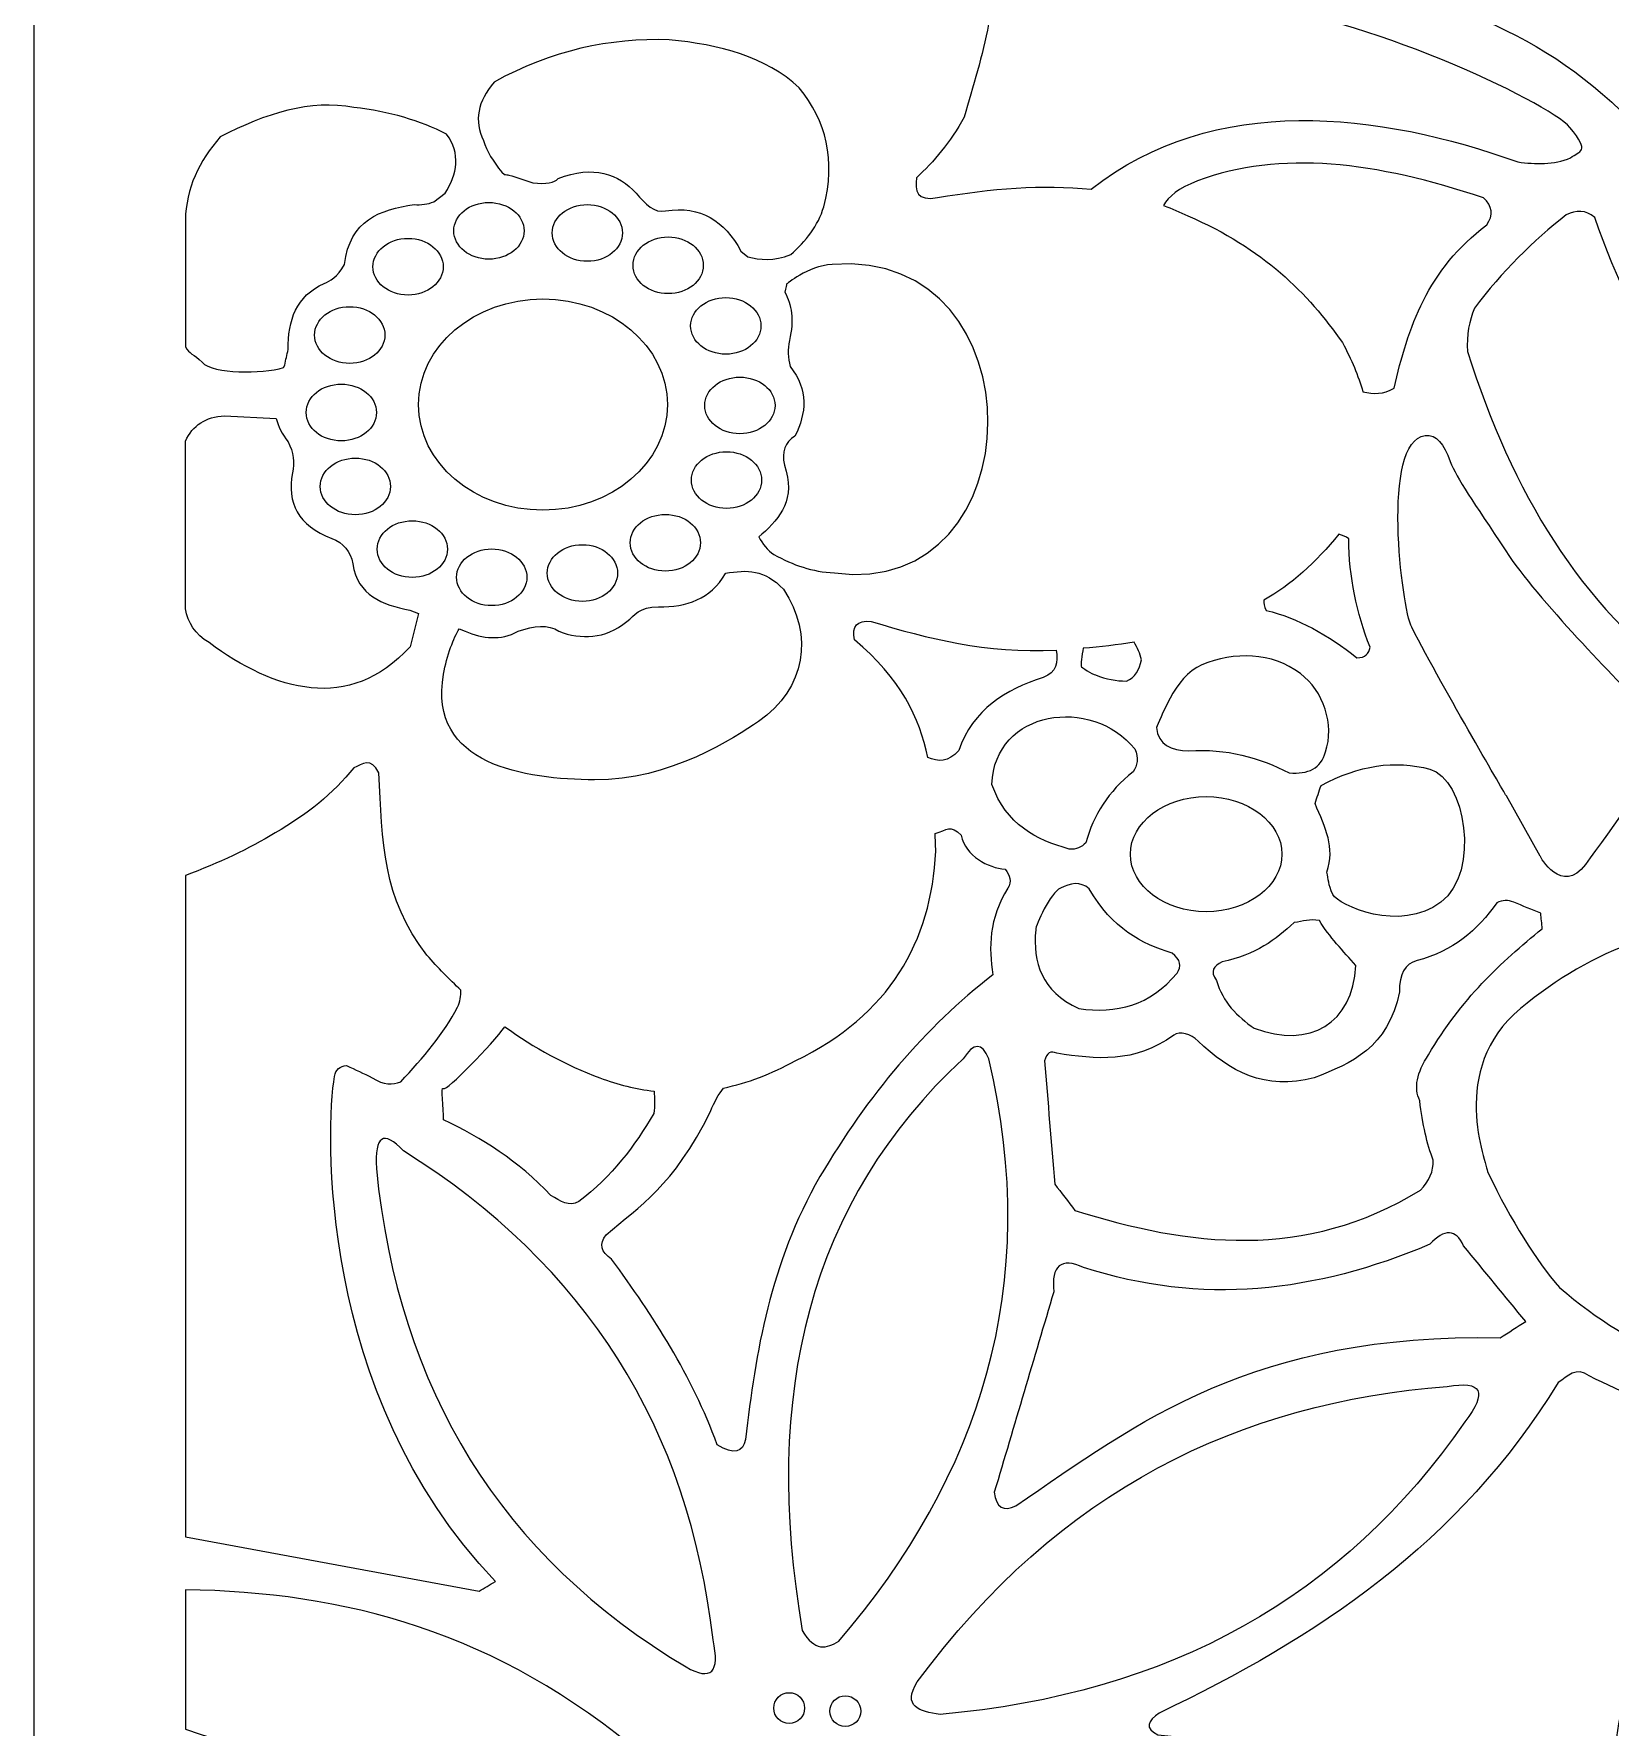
# Model space of a CAD drawing. Header units: centimetres. Extents: x -9.3 to 5, y 1.2 to 13.9.
# Drawn here: x -1.875 to 1.871, y 6.947 to 10.972 of the extents above; entities that cross this region are included whole.
import ezdxf

# ---------------------------------------------------------------- set-up
doc = ezdxf.new("R2010")
doc.units = ezdxf.units.CM
doc.header["$MEASUREMENT"] = 0
doc.layers.add('layer 1', color=7, linetype='Continuous')

msp = doc.modelspace()

# ---------------------------------------------------------------- linework, layer by layer
at = {"layer": 'layer 1', "color": 250, "lineweight": 9}
for points, knots in [([(-1.87521, 13.9212), (-1.87521, 13.9212), (4.96288, 13.9212), (4.96288, 13.9212), (4.96288, 13.9212), (4.96288, 13.9212), (4.96288, 1.18342), (4.96288, 1.18342), (4.96288, 1.18342), (4.96288, 1.18342), (-1.87521, 1.18342), (-1.87521, 1.18342), (-1.87521, 1.18342), (-1.87521, 1.18342), (-1.87521, 13.9212), (-1.87521, 13.9212)], [0, 0, 0, 0, 0.2, 0.2, 0.2, 0.2, 0.4, 0.4, 0.4, 0.4, 0.6, 0.6, 0.6, 0.6, 1, 1, 1, 1]), ([(2.71177, 11.58455), (2.74496, 11.59422), (2.76317, 11.58456), (2.7664, 11.55557), (2.7664, 11.55557), (2.71498, 11.37203), (2.72567, 11.18652), (2.81139, 10.99863), (2.81139, 10.99863), (2.81031, 10.97931), (2.79852, 10.96644), (2.77604, 10.96), (2.77604, 10.96), (2.50297, 10.97363), (2.23186, 10.91528), (1.96304, 10.77006), (1.96304, 10.77006), (1.93734, 10.76358), (1.9127, 10.7614), (1.89556, 10.78937), (1.89556, 10.78937), (1.67121, 11.00565), (1.39482, 11.08517), (1.10183, 11.12097), (1.10183, 11.12097), (1.08251, 11.12847), (1.06643, 11.13919), (1.07291, 11.17248), (1.07291, 11.17248), (1.11415, 11.2095), (1.15539, 11.24652), (1.19663, 11.28354), (1.19663, 11.28354), (1.21806, 11.29272), (1.23844, 11.29814), (1.25125, 11.2771), (1.25125, 11.2771), (1.33825, 11.18238), (1.47419, 11.13368), (1.68618, 11.14942), (1.68618, 11.14942), (1.90531, 11.1657), (2.33109, 11.19201), (2.71177, 11.58455)], [0, 0, 0, 0, 0.0833333, 0.0833333, 0.0833333, 0.0833333, 0.1666667, 0.1666667, 0.1666667, 0.1666667, 0.25, 0.25, 0.25, 0.25, 0.3333333, 0.3333333, 0.3333333, 0.3333333, 0.4166667, 0.4166667, 0.4166667, 0.4166667, 0.5, 0.5, 0.5, 0.5, 0.5833333, 0.5833333, 0.5833333, 0.5833333, 0.6666667, 0.6666667, 0.6666667, 0.6666667, 0.75, 0.75, 0.75, 0.75, 0.8333333, 0.8333333, 0.8333333, 0.8333333, 1, 1, 1, 1]), ([(0.39351, 10.99452), (0.5166, 11.02972), (0.77702, 11.05912), (1.02632, 11.03242), (1.02632, 11.03242), (1.25729, 11.02513), (1.72496, 10.81057), (1.77506, 10.74913), (1.77506, 10.74913), (1.82516, 10.68769), (1.79835, 10.69522), (1.77665, 10.67669), (1.77665, 10.67669), (1.73617, 10.66038), (1.69393, 10.66187), (1.65134, 10.66704), (1.65134, 10.66704), (1.32438, 10.78514), (0.92813, 10.83318), (0.63747, 10.60208), (0.63747, 10.60208), (0.52257, 10.61419), (0.39941, 10.60386), (0.27216, 10.58255), (0.27216, 10.58255), (0.2219, 10.57295), (0.21862, 10.59867), (0.22205, 10.62941), (0.22205, 10.62941), (0.26364, 10.66797), (0.30257, 10.71326), (0.33564, 10.77334), (0.33564, 10.77334), (0.35675, 10.84691), (0.37961, 10.92031), (0.39351, 10.99452)], [0, 0, 0, 0, 0.1, 0.1, 0.1, 0.1, 0.2, 0.2, 0.2, 0.2, 0.3, 0.3, 0.3, 0.3, 0.4, 0.4, 0.4, 0.4, 0.5, 0.5, 0.5, 0.5, 0.6, 0.6, 0.6, 0.6, 0.7, 0.7, 0.7, 0.7, 0.8, 0.8, 0.8, 0.8, 1, 1, 1, 1]), ([(-0.80646, 10.7181), (-0.8293, 10.7644), (-0.82094, 10.81068), (-0.78141, 10.857), (-0.78141, 10.857), (-0.64513, 10.93289), (-0.50623, 10.96183), (-0.36547, 10.95741), (-0.36547, 10.95741), (-0.24554, 10.94585), (-0.13628, 10.91765), (-0.05645, 10.84361), (-0.05645, 10.84361), (0.00834, 10.76444), (0.03074, 10.67118), (0.00202, 10.56079), (0.00202, 10.56079), (-0.01161, 10.51535), (-0.04058, 10.47907), (-0.07649, 10.44698), (-0.07649, 10.44698), (-0.11758, 10.43117), (-0.14942, 10.43398), (-0.17875, 10.4417), (-0.17875, 10.4417), (-0.17875, 10.4417), (-0.19509, 10.45534), (-0.19509, 10.45534), (-0.19509, 10.45534), (-0.2338, 10.52687), (-0.29059, 10.56397), (-0.37383, 10.55074), (-0.37383, 10.55074), (-0.40005, 10.54507), (-0.42229, 10.56687), (-0.44398, 10.59257), (-0.44398, 10.59257), (-0.48577, 10.63942), (-0.54535, 10.66009), (-0.6294, 10.62772), (-0.6294, 10.62772), (-0.63713, 10.61739), (-0.65836, 10.61355), (-0.68953, 10.61768), (-0.68953, 10.61768), (-0.70847, 10.62382), (-0.7274, 10.62995), (-0.74633, 10.63609), (-0.74633, 10.63609), (-0.74976, 10.63664), (-0.75321, 10.63711), (-0.75664, 10.63744), (-0.75664, 10.63744), (-0.75664, 10.63744), (-0.76304, 10.64279), (-0.76304, 10.64279), (-0.76304, 10.64279), (-0.7842, 10.6679), (-0.79869, 10.69301), (-0.80646, 10.7181)], [0, 0, 0, 0, 0.0625, 0.0625, 0.0625, 0.0625, 0.125, 0.125, 0.125, 0.125, 0.1875, 0.1875, 0.1875, 0.1875, 0.25, 0.25, 0.25, 0.25, 0.3125, 0.3125, 0.3125, 0.3125, 0.375, 0.375, 0.375, 0.375, 0.4375, 0.4375, 0.4375, 0.4375, 0.5, 0.5, 0.5, 0.5, 0.5625, 0.5625, 0.5625, 0.5625, 0.625, 0.625, 0.625, 0.625, 0.6875, 0.6875, 0.6875, 0.6875, 0.75, 0.75, 0.75, 0.75, 0.8125, 0.8125, 0.8125, 0.8125, 0.875, 0.875, 0.875, 0.875, 1, 1, 1, 1]), ([(-1.51523, 10.22773), (-1.51523, 10.32814), (-1.51523, 10.42856), (-1.51523, 10.52899), (-1.51523, 10.52899), (-1.51358, 10.60429), (-1.48284, 10.669), (-1.43217, 10.72647), (-1.43217, 10.72647), (-1.32443, 10.7831), (-1.21808, 10.816), (-1.11479, 10.79675), (-1.11479, 10.79675), (-1.03017, 10.7867), (-0.95666, 10.7655), (-0.89428, 10.73316), (-0.89428, 10.73316), (-0.8603, 10.68626), (-0.86923, 10.63942), (-0.89762, 10.59257), (-0.89762, 10.59257), (-0.89762, 10.59257), (-0.92486, 10.57235), (-0.92486, 10.57235), (-0.92486, 10.57235), (-0.93902, 10.56665), (-0.95467, 10.56447), (-0.97185, 10.5658), (-0.97185, 10.5658), (-1.05214, 10.55364), (-1.12403, 10.52973), (-1.13722, 10.42354), (-1.13722, 10.42354), (-1.15381, 10.39206), (-1.17114, 10.38495), (-1.18565, 10.37836), (-1.18565, 10.37836), (-1.25167, 10.34851), (-1.27169, 10.29106), (-1.27085, 10.22105), (-1.27085, 10.22105), (-1.27363, 10.20878), (-1.27641, 10.1965), (-1.2792, 10.18423), (-1.2792, 10.18423), (-1.2792, 10.18423), (-1.28189, 10.17832), (-1.28189, 10.17832), (-1.28189, 10.17832), (-1.33437, 10.16346), (-1.44764, 10.16251), (-1.4756, 10.19092), (-1.4756, 10.19092), (-1.49549, 10.21113), (-1.50635, 10.21115), (-1.51523, 10.22773)], [0, 0, 0, 0, 0.0666667, 0.0666667, 0.0666667, 0.0666667, 0.1333333, 0.1333333, 0.1333333, 0.1333333, 0.2, 0.2, 0.2, 0.2, 0.2666667, 0.2666667, 0.2666667, 0.2666667, 0.3333333, 0.3333333, 0.3333333, 0.3333333, 0.4, 0.4, 0.4, 0.4, 0.4666667, 0.4666667, 0.4666667, 0.4666667, 0.5333333, 0.5333333, 0.5333333, 0.5333333, 0.6, 0.6, 0.6, 0.6, 0.6666667, 0.6666667, 0.6666667, 0.6666667, 0.7333333, 0.7333333, 0.7333333, 0.7333333, 0.8, 0.8, 0.8, 0.8, 0.8666667, 0.8666667, 0.8666667, 0.8666667, 1, 1, 1, 1]), ([(0.80966, 10.56334), (0.82065, 10.58477), (0.84498, 10.60507), (0.88974, 10.62196), (0.88974, 10.62196), (1.08655, 10.69618), (1.31523, 10.66735), (1.56939, 10.58171), (1.56939, 10.58171), (1.59135, 10.56239), (1.59402, 10.54092), (1.57742, 10.51734), (1.57742, 10.51734), (1.43682, 10.41229), (1.39034, 10.27328), (1.3573, 10.1294), (1.3573, 10.1294), (1.33258, 10.11451), (1.30785, 10.11517), (1.28316, 10.12108), (1.28316, 10.12108), (1.27236, 10.15891), (1.25599, 10.19738), (1.23434, 10.23779), (1.23434, 10.23779), (1.15243, 10.35483), (1.04677, 10.46214), (0.86685, 10.53903), (0.86685, 10.53903), (0.84815, 10.54816), (0.8291, 10.55623), (0.80966, 10.56334)], [0, 0, 0, 0, 0.1111111, 0.1111111, 0.1111111, 0.1111111, 0.2222222, 0.2222222, 0.2222222, 0.2222222, 0.3333333, 0.3333333, 0.3333333, 0.3333333, 0.4444444, 0.4444444, 0.4444444, 0.4444444, 0.5555556, 0.5555556, 0.5555556, 0.5555556, 0.6666667, 0.6666667, 0.6666667, 0.6666667, 0.7777778, 0.7777778, 0.7777778, 0.7777778, 1, 1, 1, 1]), ([(-0.79383, 10.4361), (-0.74769, 10.4361), (-0.7103, 10.46626), (-0.7103, 10.50345), (-0.7103, 10.50345), (-0.7103, 10.54066), (-0.74769, 10.57082), (-0.79383, 10.57082), (-0.79383, 10.57082), (-0.83995, 10.57082), (-0.87734, 10.54066), (-0.87734, 10.50345), (-0.87734, 10.50345), (-0.87734, 10.46626), (-0.83995, 10.4361), (-0.79383, 10.4361)], [0, 0, 0, 0, 0.2, 0.2, 0.2, 0.2, 0.4, 0.4, 0.4, 0.4, 0.6, 0.6, 0.6, 0.6, 1, 1, 1, 1]), ([(-0.55997, 10.43108), (-0.51384, 10.43108), (-0.47645, 10.46124), (-0.47645, 10.49843), (-0.47645, 10.49843), (-0.47645, 10.53564), (-0.51384, 10.5658), (-0.55997, 10.5658), (-0.55997, 10.5658), (-0.6061, 10.5658), (-0.64349, 10.53564), (-0.64349, 10.49843), (-0.64349, 10.49843), (-0.64349, 10.46124), (-0.6061, 10.43108), (-0.55997, 10.43108)], [0, 0, 0, 0, 0.2, 0.2, 0.2, 0.2, 0.4, 0.4, 0.4, 0.4, 0.6, 0.6, 0.6, 0.6, 1, 1, 1, 1]), ([(1.76654, 10.54147), (1.78996, 10.55248), (1.81271, 10.55409), (1.83402, 10.53503), (1.83402, 10.53503), (1.93603, 10.23753), (2.09403, 10.02667), (2.29033, 9.87507), (2.29033, 9.87507), (2.30532, 9.85041), (2.30959, 9.82572), (2.30319, 9.80103), (2.30319, 9.80103), (2.24903, 9.67254), (2.18916, 9.54859), (2.11359, 9.43724), (2.11359, 9.43724), (2.09591, 9.42165), (2.0745, 9.42488), (2.05253, 9.4308), (2.05253, 9.4308), (1.80159, 9.61057), (1.63719, 9.88207), (1.53195, 10.21633), (1.53195, 10.21633), (1.52888, 10.25673), (1.53613, 10.28973), (1.54802, 10.31934), (1.54802, 10.31934), (1.61404, 10.40709), (1.68769, 10.47951), (1.76654, 10.54147)], [0, 0, 0, 0, 0.1111111, 0.1111111, 0.1111111, 0.1111111, 0.2222222, 0.2222222, 0.2222222, 0.2222222, 0.3333333, 0.3333333, 0.3333333, 0.3333333, 0.4444444, 0.4444444, 0.4444444, 0.4444444, 0.5555556, 0.5555556, 0.5555556, 0.5555556, 0.6666667, 0.6666667, 0.6666667, 0.6666667, 0.7777778, 0.7777778, 0.7777778, 0.7777778, 1, 1, 1, 1]), ([(-0.98593, 10.35075), (-0.93979, 10.35075), (-0.9024, 10.38091), (-0.9024, 10.4181), (-0.9024, 10.4181), (-0.9024, 10.45531), (-0.93979, 10.48547), (-0.98593, 10.48547), (-0.98593, 10.48547), (-1.03205, 10.48547), (-1.06944, 10.45531), (-1.06944, 10.4181), (-1.06944, 10.4181), (-1.06944, 10.38091), (-1.03205, 10.35075), (-0.98593, 10.35075)], [0, 0, 0, 0, 0.2, 0.2, 0.2, 0.2, 0.4, 0.4, 0.4, 0.4, 0.6, 0.6, 0.6, 0.6, 1, 1, 1, 1]), ([(-0.36785, 10.35411), (-0.32172, 10.35411), (-0.28432, 10.38427), (-0.28432, 10.42146), (-0.28432, 10.42146), (-0.28432, 10.45867), (-0.32172, 10.48883), (-0.36785, 10.48883), (-0.36785, 10.48883), (-0.41397, 10.48883), (-0.45137, 10.45867), (-0.45137, 10.42146), (-0.45137, 10.42146), (-0.45137, 10.38427), (-0.41397, 10.35411), (-0.36785, 10.35411)], [0, 0, 0, 0, 0.2, 0.2, 0.2, 0.2, 0.4, 0.4, 0.4, 0.4, 0.6, 0.6, 0.6, 0.6, 1, 1, 1, 1]), ([(-0.0903, 10.35729), (-0.08827, 10.36799), (-0.08651, 10.37669), (-0.08651, 10.37669), (-0.08651, 10.37669), (-0.08651, 10.37669), (-0.03798, 10.41908), (0.02207, 10.42354), (0.02207, 10.42354), (0.52156, 10.4625), (0.50762, 9.62473), (0.02708, 9.69051), (0.02708, 9.69051), (-0.02542, 9.69302), (-0.07082, 9.70922), (-0.11658, 9.73403), (-0.11658, 9.73403), (-0.13184, 9.74414), (-0.14316, 9.75917), (-0.15269, 9.77645), (-0.15269, 9.77645), (-0.15269, 9.77645), (-0.14497, 9.78256), (-0.14497, 9.78256), (-0.14497, 9.78256), (-0.10035, 9.82212), (-0.06467, 9.86671), (-0.09153, 9.94657), (-0.09153, 9.94657), (-0.09878, 9.97839), (-0.09042, 10.00126), (-0.06647, 10.01519), (-0.06647, 10.01519), (-0.0392, 10.07043), (-0.03418, 10.12566), (-0.07815, 10.18088), (-0.07815, 10.18088), (-0.08317, 10.20153), (-0.08372, 10.22215), (-0.07983, 10.2428), (-0.07983, 10.2428), (-0.06833, 10.29224), (-0.07416, 10.32864), (-0.0903, 10.35729)], [0, 0, 0, 0, 0.0833333, 0.0833333, 0.0833333, 0.0833333, 0.1666667, 0.1666667, 0.1666667, 0.1666667, 0.25, 0.25, 0.25, 0.25, 0.3333333, 0.3333333, 0.3333333, 0.3333333, 0.4166667, 0.4166667, 0.4166667, 0.4166667, 0.5, 0.5, 0.5, 0.5, 0.5833333, 0.5833333, 0.5833333, 0.5833333, 0.6666667, 0.6666667, 0.6666667, 0.6666667, 0.75, 0.75, 0.75, 0.75, 0.8333333, 0.8333333, 0.8333333, 0.8333333, 1, 1, 1, 1]), ([(-0.23087, 10.21018), (-0.18474, 10.21018), (-0.14735, 10.24034), (-0.14735, 10.27753), (-0.14735, 10.27753), (-0.14735, 10.31474), (-0.18474, 10.3449), (-0.23087, 10.3449), (-0.23087, 10.3449), (-0.277, 10.3449), (-0.31439, 10.31474), (-0.31439, 10.27753), (-0.31439, 10.27753), (-0.31439, 10.24034), (-0.277, 10.21018), (-0.23087, 10.21018)], [0, 0, 0, 0, 0.2, 0.2, 0.2, 0.2, 0.4, 0.4, 0.4, 0.4, 0.6, 0.6, 0.6, 0.6, 1, 1, 1, 1]), ([(-1.12457, 10.18841), (-1.07843, 10.18841), (-1.04104, 10.21857), (-1.04104, 10.25577), (-1.04104, 10.25577), (-1.04104, 10.29297), (-1.07843, 10.32313), (-1.12457, 10.32313), (-1.12457, 10.32313), (-1.17069, 10.32313), (-1.20808, 10.29297), (-1.20808, 10.25577), (-1.20808, 10.25577), (-1.20808, 10.21857), (-1.17069, 10.18841), (-1.12457, 10.18841)], [0, 0, 0, 0, 0.2, 0.2, 0.2, 0.2, 0.4, 0.4, 0.4, 0.4, 0.6, 0.6, 0.6, 0.6, 1, 1, 1, 1]), ([(-0.66543, 9.83946), (-0.50216, 9.83946), (-0.36976, 9.95188), (-0.36976, 10.0905), (-0.36976, 10.0905), (-0.36976, 10.22912), (-0.50216, 10.34154), (-0.66543, 10.34154), (-0.66543, 10.34154), (-0.8287, 10.34154), (-0.9611, 10.22912), (-0.9611, 10.0905), (-0.9611, 10.0905), (-0.9611, 9.95188), (-0.8287, 9.83946), (-0.66543, 9.83946)], [0, 0, 0, 0, 0.2, 0.2, 0.2, 0.2, 0.4, 0.4, 0.4, 0.4, 0.6, 0.6, 0.6, 0.6, 1, 1, 1, 1]), ([(-0.19747, 10.02106), (-0.15133, 10.02106), (-0.11394, 10.05123), (-0.11394, 10.08842), (-0.11394, 10.08842), (-0.11394, 10.12563), (-0.15133, 10.15579), (-0.19747, 10.15579), (-0.19747, 10.15579), (-0.24359, 10.15579), (-0.28099, 10.12563), (-0.28099, 10.08842), (-0.28099, 10.08842), (-0.28099, 10.05123), (-0.24359, 10.02106), (-0.19747, 10.02106)], [0, 0, 0, 0, 0.2, 0.2, 0.2, 0.2, 0.4, 0.4, 0.4, 0.4, 0.6, 0.6, 0.6, 0.6, 1, 1, 1, 1]), ([(-1.14461, 10.00432), (-1.09847, 10.00432), (-1.06108, 10.03448), (-1.06108, 10.07168), (-1.06108, 10.07168), (-1.06108, 10.10888), (-1.09847, 10.13904), (-1.14461, 10.13904), (-1.14461, 10.13904), (-1.19073, 10.13904), (-1.22813, 10.10888), (-1.22813, 10.07168), (-1.22813, 10.07168), (-1.22813, 10.03448), (-1.19073, 10.00432), (-1.14461, 10.00432)], [0, 0, 0, 0, 0.2, 0.2, 0.2, 0.2, 0.4, 0.4, 0.4, 0.4, 0.6, 0.6, 0.6, 0.6, 1, 1, 1, 1]), ([(-1.51523, 10.00347), (-1.51523, 9.87071), (-1.51523, 9.73794), (-1.51523, 9.60517), (-1.51523, 9.60517), (-1.50815, 9.57253), (-1.49272, 9.54409), (-1.4589, 9.52483), (-1.4589, 9.52483), (-1.3035, 9.40983), (-1.12666, 9.3568), (-0.98115, 9.51479), (-0.98115, 9.51479), (-0.98115, 9.51479), (-0.96139, 9.59403), (-0.96139, 9.59403), (-0.96139, 9.59403), (-0.96139, 9.59403), (-0.98187, 9.60182), (-0.98187, 9.60182), (-0.98187, 9.60182), (-1.04709, 9.61512), (-1.10564, 9.63627), (-1.11717, 9.71228), (-1.11717, 9.71228), (-1.12275, 9.74129), (-1.13947, 9.76138), (-1.16728, 9.77253), (-1.16728, 9.77253), (-1.24818, 9.80306), (-1.27349, 9.85746), (-1.26083, 9.92817), (-1.26083, 9.92817), (-1.25527, 9.95272), (-1.25862, 9.97727), (-1.27085, 10.0018), (-1.27085, 10.0018), (-1.28542, 10.02034), (-1.2945, 10.03887), (-1.29927, 10.05741), (-1.29927, 10.05741), (-1.29927, 10.05741), (-1.42214, 10.06372), (-1.42214, 10.06372), (-1.42214, 10.06372), (-1.46655, 10.06148), (-1.49759, 10.0414), (-1.51523, 10.00347)], [0, 0, 0, 0, 0.0769231, 0.0769231, 0.0769231, 0.0769231, 0.1538462, 0.1538462, 0.1538462, 0.1538462, 0.2307692, 0.2307692, 0.2307692, 0.2307692, 0.3076923, 0.3076923, 0.3076923, 0.3076923, 0.3846154, 0.3846154, 0.3846154, 0.3846154, 0.4615385, 0.4615385, 0.4615385, 0.4615385, 0.5384615, 0.5384615, 0.5384615, 0.5384615, 0.6153846, 0.6153846, 0.6153846, 0.6153846, 0.6923077, 0.6923077, 0.6923077, 0.6923077, 0.7692308, 0.7692308, 0.7692308, 0.7692308, 0.8461538, 0.8461538, 0.8461538, 0.8461538, 1, 1, 1, 1]), ([(1.39908, 9.56119), (1.48007, 9.40491), (1.62401, 9.16037), (1.62401, 9.16037), (1.62401, 9.16037), (1.62401, 9.16037), (1.70436, 9.01712), (1.70436, 9.01712), (1.70436, 9.01712), (1.70436, 9.01712), (1.75578, 8.92216), (1.81201, 8.9978), (1.81201, 8.9978), (1.86824, 9.07345), (1.99517, 9.25374), (1.99517, 9.25374), (1.99517, 9.25374), (1.99517, 9.25374), (2.0257, 9.29399), (1.95661, 9.36481), (1.95661, 9.36481), (1.88753, 9.43563), (1.69953, 9.62558), (1.62241, 9.74308), (1.62241, 9.74308), (1.54529, 9.86058), (1.50673, 9.91371), (1.49066, 9.95556), (1.49066, 9.95556), (1.4746, 9.9974), (1.45852, 10.01993), (1.4312, 10.01672), (1.4312, 10.01672), (1.32557, 10.00431), (1.37542, 9.60684), (1.39908, 9.56119)], [0, 0, 0, 0, 0.1, 0.1, 0.1, 0.1, 0.2, 0.2, 0.2, 0.2, 0.3, 0.3, 0.3, 0.3, 0.4, 0.4, 0.4, 0.4, 0.5, 0.5, 0.5, 0.5, 0.6, 0.6, 0.6, 0.6, 0.7, 0.7, 0.7, 0.7, 0.8, 0.8, 0.8, 0.8, 1, 1, 1, 1]), ([(-1.11121, 9.82859), (-1.06507, 9.82859), (-1.02768, 9.85875), (-1.02768, 9.89595), (-1.02768, 9.89595), (-1.02768, 9.93315), (-1.06507, 9.96331), (-1.11121, 9.96331), (-1.11121, 9.96331), (-1.15733, 9.96331), (-1.19472, 9.93315), (-1.19472, 9.89595), (-1.19472, 9.89595), (-1.19472, 9.85875), (-1.15733, 9.82859), (-1.11121, 9.82859)], [0, 0, 0, 0, 0.2, 0.2, 0.2, 0.2, 0.4, 0.4, 0.4, 0.4, 0.6, 0.6, 0.6, 0.6, 1, 1, 1, 1]), ([(-0.22921, 9.84366), (-0.18308, 9.84366), (-0.14568, 9.87382), (-0.14568, 9.91102), (-0.14568, 9.91102), (-0.14568, 9.94822), (-0.18308, 9.97838), (-0.22921, 9.97838), (-0.22921, 9.97838), (-0.27534, 9.97838), (-0.31273, 9.94822), (-0.31273, 9.91102), (-0.31273, 9.91102), (-0.31273, 9.87382), (-0.27534, 9.84366), (-0.22921, 9.84366)], [0, 0, 0, 0, 0.2, 0.2, 0.2, 0.2, 0.4, 0.4, 0.4, 0.4, 0.6, 0.6, 0.6, 0.6, 1, 1, 1, 1]), ([(-0.37454, 9.69472), (-0.3284, 9.69472), (-0.29101, 9.72488), (-0.29101, 9.76208), (-0.29101, 9.76208), (-0.29101, 9.79928), (-0.3284, 9.82944), (-0.37454, 9.82944), (-0.37454, 9.82944), (-0.42066, 9.82944), (-0.45805, 9.79928), (-0.45805, 9.76208), (-0.45805, 9.76208), (-0.45805, 9.72488), (-0.42066, 9.69472), (-0.37454, 9.69472)], [0, 0, 0, 0, 0.2, 0.2, 0.2, 0.2, 0.4, 0.4, 0.4, 0.4, 0.6, 0.6, 0.6, 0.6, 1, 1, 1, 1]), ([(-0.9759, 9.67964), (-0.92977, 9.67964), (-0.89238, 9.7098), (-0.89238, 9.747), (-0.89238, 9.747), (-0.89238, 9.7842), (-0.92977, 9.81436), (-0.9759, 9.81436), (-0.9759, 9.81436), (-1.02203, 9.81436), (-1.05942, 9.7842), (-1.05942, 9.747), (-1.05942, 9.747), (-1.05942, 9.7098), (-1.02203, 9.67964), (-0.9759, 9.67964)], [0, 0, 0, 0, 0.2, 0.2, 0.2, 0.2, 0.4, 0.4, 0.4, 0.4, 0.6, 0.6, 0.6, 0.6, 1, 1, 1, 1]), ([(1.05363, 9.60143), (1.04826, 9.61103), (1.04695, 9.6189), (1.04752, 9.62596), (1.04752, 9.62596), (1.11246, 9.66174), (1.17141, 9.71549), (1.22609, 9.78216), (1.22609, 9.78216), (1.23449, 9.78043), (1.24235, 9.77681), (1.24965, 9.77125), (1.24965, 9.77125), (1.24994, 9.68097), (1.2678, 9.5954), (1.30026, 9.5137), (1.30026, 9.5137), (1.29731, 9.49882), (1.289, 9.48863), (1.26893, 9.48875), (1.26893, 9.48875), (1.20019, 9.54364), (1.12875, 9.58302), (1.05363, 9.60143)], [0, 0, 0, 0, 0.1428571, 0.1428571, 0.1428571, 0.1428571, 0.2857143, 0.2857143, 0.2857143, 0.2857143, 0.4285714, 0.4285714, 0.4285714, 0.4285714, 0.5714286, 0.5714286, 0.5714286, 0.5714286, 0.7142857, 0.7142857, 0.7142857, 0.7142857, 1, 1, 1, 1]), ([(-0.78714, 9.6127), (-0.741, 9.6127), (-0.70361, 9.64286), (-0.70361, 9.68006), (-0.70361, 9.68006), (-0.70361, 9.71727), (-0.741, 9.74743), (-0.78714, 9.74743), (-0.78714, 9.74743), (-0.83326, 9.74743), (-0.87066, 9.71727), (-0.87066, 9.68006), (-0.87066, 9.68006), (-0.87066, 9.64286), (-0.83326, 9.6127), (-0.78714, 9.6127)], [0, 0, 0, 0, 0.2, 0.2, 0.2, 0.2, 0.4, 0.4, 0.4, 0.4, 0.6, 0.6, 0.6, 0.6, 1, 1, 1, 1]), ([(-0.57165, 9.62275), (-0.52551, 9.62275), (-0.48812, 9.65291), (-0.48812, 9.6901), (-0.48812, 9.6901), (-0.48812, 9.72731), (-0.52551, 9.75747), (-0.57165, 9.75747), (-0.57165, 9.75747), (-0.61777, 9.75747), (-0.65516, 9.72731), (-0.65516, 9.6901), (-0.65516, 9.6901), (-0.65516, 9.65291), (-0.61777, 9.62275), (-0.57165, 9.62275)], [0, 0, 0, 0, 0.2, 0.2, 0.2, 0.2, 0.4, 0.4, 0.4, 0.4, 0.6, 0.6, 0.6, 0.6, 1, 1, 1, 1]), ([(-0.86476, 9.55728), (-0.87662, 9.53719), (-0.89383, 9.49489), (-0.90169, 9.44952), (-0.90169, 9.44952), (-0.93922, 9.2328), (-0.70807, 9.20003), (-0.54253, 9.19848), (-0.54253, 9.19848), (-0.36516, 9.19682), (-0.2085, 9.29893), (-0.15332, 9.33739), (-0.15332, 9.33739), (-0.04002, 9.4164), (-0.02168, 9.5413), (-0.09361, 9.65161), (-0.09361, 9.65161), (-0.13923, 9.69932), (-0.18003, 9.6982), (-0.23139, 9.68959), (-0.23139, 9.68959), (-0.23139, 9.68959), (-0.23184, 9.68885), (-0.23184, 9.68885), (-0.23184, 9.68885), (-0.2672, 9.62749), (-0.32401, 9.60909), (-0.39053, 9.61018), (-0.39053, 9.61018), (-0.437, 9.60919), (-0.44779, 9.59035), (-0.4657, 9.57504), (-0.4657, 9.57504), (-0.51973, 9.53208), (-0.57374, 9.53208), (-0.62774, 9.55161), (-0.62774, 9.55161), (-0.65254, 9.56918), (-0.68651, 9.56529), (-0.72462, 9.55161), (-0.72462, 9.55161), (-0.7664, 9.52901), (-0.80816, 9.53404), (-0.8499, 9.55161), (-0.8499, 9.55161), (-0.8499, 9.55161), (-0.86476, 9.55728), (-0.86476, 9.55728)], [0, 0, 0, 0, 0.0769231, 0.0769231, 0.0769231, 0.0769231, 0.1538462, 0.1538462, 0.1538462, 0.1538462, 0.2307692, 0.2307692, 0.2307692, 0.2307692, 0.3076923, 0.3076923, 0.3076923, 0.3076923, 0.3846154, 0.3846154, 0.3846154, 0.3846154, 0.4615385, 0.4615385, 0.4615385, 0.4615385, 0.5384615, 0.5384615, 0.5384615, 0.5384615, 0.6153846, 0.6153846, 0.6153846, 0.6153846, 0.6923077, 0.6923077, 0.6923077, 0.6923077, 0.7692308, 0.7692308, 0.7692308, 0.7692308, 0.8461538, 0.8461538, 0.8461538, 0.8461538, 1, 1, 1, 1]), ([(0.2491, 9.25186), (0.27357, 9.24091), (0.29807, 9.23983), (0.32257, 9.26822), (0.32257, 9.26822), (0.35638, 9.36699), (0.43379, 9.41205), (0.52341, 9.44207), (0.52341, 9.44207), (0.55549, 9.45413), (0.55965, 9.47838), (0.55404, 9.50698), (0.55404, 9.50698), (0.38679, 9.49848), (0.24945, 9.5348), (0.11467, 9.57504), (0.11467, 9.57504), (0.08124, 9.57839), (0.06788, 9.56387), (0.07458, 9.53153), (0.07458, 9.53153), (0.18472, 9.43956), (0.22946, 9.34602), (0.2491, 9.25186)], [0, 0, 0, 0, 0.1428571, 0.1428571, 0.1428571, 0.1428571, 0.2857143, 0.2857143, 0.2857143, 0.2857143, 0.4285714, 0.4285714, 0.4285714, 0.4285714, 0.5714286, 0.5714286, 0.5714286, 0.5714286, 0.7142857, 0.7142857, 0.7142857, 0.7142857, 1, 1, 1, 1]), ([(0.64793, 9.44851), (0.64002, 9.44882), (0.61409, 9.46655), (0.61338, 9.46862), (0.61338, 9.46862), (0.61273, 9.47053), (0.61441, 9.49533), (0.61869, 9.5114), (0.61869, 9.5114), (0.65897, 9.51474), (0.6991, 9.51931), (0.73917, 9.52577), (0.73917, 9.52577), (0.74707, 9.51243), (0.75384, 9.49875), (0.75718, 9.48392), (0.75718, 9.48392), (0.75169, 9.46042), (0.7415, 9.44165), (0.72103, 9.43322), (0.72103, 9.43322), (0.69752, 9.43402), (0.67356, 9.43696), (0.64793, 9.44851)], [0, 0, 0, 0, 0.1428571, 0.1428571, 0.1428571, 0.1428571, 0.2857143, 0.2857143, 0.2857143, 0.2857143, 0.4285714, 0.4285714, 0.4285714, 0.4285714, 0.5714286, 0.5714286, 0.5714286, 0.5714286, 0.7142857, 0.7142857, 0.7142857, 0.7142857, 1, 1, 1, 1]), ([(0.79254, 9.32295), (0.80057, 9.33744), (0.83481, 9.44482), (0.90019, 9.47184), (0.90019, 9.47184), (0.97755, 9.50381), (1.06643, 9.50243), (1.13475, 9.45111), (1.13475, 9.45111), (1.18975, 9.40978), (1.21627, 9.32993), (1.19421, 9.265), (1.19421, 9.265), (1.18376, 9.22557), (1.15297, 9.21162), (1.10826, 9.2151), (1.10826, 9.2151), (1.03621, 9.25133), (0.95881, 9.27416), (0.86966, 9.26742), (0.86966, 9.26742), (0.82706, 9.26807), (0.79653, 9.2815), (0.79254, 9.32295)], [0, 0, 0, 0, 0.1428571, 0.1428571, 0.1428571, 0.1428571, 0.2857143, 0.2857143, 0.2857143, 0.2857143, 0.4285714, 0.4285714, 0.4285714, 0.4285714, 0.5714286, 0.5714286, 0.5714286, 0.5714286, 0.7142857, 0.7142857, 0.7142857, 0.7142857, 1, 1, 1, 1]), ([(0.58527, 9.03401), (0.60197, 9.03187), (0.6143, 9.03857), (0.62463, 9.04931), (0.62463, 9.04931), (0.64316, 9.11436), (0.67785, 9.17174), (0.7371, 9.21752), (0.7371, 9.21752), (0.74688, 9.23295), (0.75061, 9.25038), (0.74112, 9.27225), (0.74112, 9.27225), (0.63883, 9.39853), (0.40804, 9.36631), (0.40129, 9.18774), (0.40129, 9.18774), (0.43552, 9.09249), (0.50599, 9.05611), (0.58527, 9.03401)], [0, 0, 0, 0, 0.1666667, 0.1666667, 0.1666667, 0.1666667, 0.3333333, 0.3333333, 0.3333333, 0.3333333, 0.5, 0.5, 0.5, 0.5, 0.6666667, 0.6666667, 0.6666667, 0.6666667, 1, 1, 1, 1]), ([(-1.51523, 8.9714), (-1.43522, 9.00077), (-1.36409, 9.03464), (-1.30188, 9.07296), (-1.30188, 9.07296), (-1.22616, 9.11534), (-1.16379, 9.16667), (-1.11479, 9.22694), (-1.11479, 9.22694), (-1.09586, 9.23585), (-1.07274, 9.25399), (-1.05548, 9.21523), (-1.05548, 9.21523), (-1.04719, 9.05161), (-1.04742, 8.91867), (-0.94106, 8.78176), (-0.94106, 8.78176), (-0.91506, 8.75253), (-0.88819, 8.72479), (-0.86029, 8.69862), (-0.86029, 8.69862), (-0.86019, 8.68514), (-0.86212, 8.67165), (-0.86852, 8.65816), (-0.86852, 8.65816), (-0.90079, 8.59661), (-0.9498, 8.53839), (-1.00348, 8.48109), (-1.00348, 8.48109), (-1.02276, 8.47463), (-1.04312, 8.47141), (-1.07096, 8.49075), (-1.07096, 8.49075), (-1.09132, 8.50042), (-1.11167, 8.51008), (-1.13202, 8.51973), (-1.13202, 8.51973), (-1.1477, 8.51818), (-1.15814, 8.51055), (-1.16095, 8.49397), (-1.16095, 8.49397), (-1.17996, 8.37349), (-1.20652, 7.74417), (-0.77854, 7.29315), (-0.77854, 7.29315), (-0.7914, 7.28564), (-0.80426, 7.27813), (-0.8171, 7.27061), (-0.8171, 7.27061), (-0.8171, 7.27061), (-1.51523, 7.3997), (-1.51523, 7.3997), (-1.51523, 7.3997), (-1.51523, 7.3997), (-1.51523, 8.9714), (-1.51523, 8.9714)], [0, 0, 0, 0, 0.0666667, 0.0666667, 0.0666667, 0.0666667, 0.1333333, 0.1333333, 0.1333333, 0.1333333, 0.2, 0.2, 0.2, 0.2, 0.2666667, 0.2666667, 0.2666667, 0.2666667, 0.3333333, 0.3333333, 0.3333333, 0.3333333, 0.4, 0.4, 0.4, 0.4, 0.4666667, 0.4666667, 0.4666667, 0.4666667, 0.5333333, 0.5333333, 0.5333333, 0.5333333, 0.6, 0.6, 0.6, 0.6, 0.6666667, 0.6666667, 0.6666667, 0.6666667, 0.7333333, 0.7333333, 0.7333333, 0.7333333, 0.8, 0.8, 0.8, 0.8, 0.8666667, 0.8666667, 0.8666667, 0.8666667, 1, 1, 1, 1]), ([(1.18377, 9.18532), (1.17896, 9.1711), (1.17413, 9.15688), (1.16931, 9.14266), (1.16931, 9.14266), (1.19443, 9.0823), (1.21741, 9.03967), (1.19742, 8.97929), (1.19742, 8.97929), (1.20224, 8.96159), (1.19984, 8.95152), (1.21189, 8.92617), (1.21189, 8.92617), (1.22393, 8.90082), (1.37229, 8.83403), (1.46817, 8.90766), (1.46817, 8.90766), (1.56404, 8.98129), (1.52549, 9.20144), (1.44246, 9.22396), (1.44246, 9.22396), (1.35943, 9.24648), (1.27319, 9.2336), (1.18377, 9.18532)], [0, 0, 0, 0, 0.1428571, 0.1428571, 0.1428571, 0.1428571, 0.2857143, 0.2857143, 0.2857143, 0.2857143, 0.4285714, 0.4285714, 0.4285714, 0.4285714, 0.5714286, 0.5714286, 0.5714286, 0.5714286, 0.7142857, 0.7142857, 0.7142857, 0.7142857, 1, 1, 1, 1]), ([(0.91063, 8.88512), (1.01, 8.88512), (1.09058, 8.94639), (1.09058, 9.02193), (1.09058, 9.02193), (1.09058, 9.09749), (1.01, 9.15877), (0.91063, 9.15877), (0.91063, 9.15877), (0.81126, 9.15877), (0.73067, 9.09749), (0.73067, 9.02193), (0.73067, 9.02193), (0.73067, 8.94639), (0.81126, 8.88512), (0.91063, 8.88512)], [0, 0, 0, 0, 0.2, 0.2, 0.2, 0.2, 0.4, 0.4, 0.4, 0.4, 0.6, 0.6, 0.6, 0.6, 1, 1, 1, 1]), ([(-0.51504, 8.11731), (-0.53217, 8.09587), (-0.52788, 8.07656), (-0.50218, 8.05936), (-0.50218, 8.05936), (-0.40382, 7.92388), (-0.3112, 7.78393), (-0.25152, 7.61831), (-0.25152, 7.61831), (-0.21084, 7.59296), (-0.19049, 7.60075), (-0.18404, 7.63119), (-0.18404, 7.63119), (-0.15998, 7.83939), (-0.12613, 8.04758), (-0.0073, 8.25574), (-0.0073, 8.25574), (0.10695, 8.4489), (0.24257, 8.61092), (0.40402, 8.73542), (0.40402, 8.73542), (0.39313, 8.8006), (0.39444, 8.86765), (0.43937, 8.94146), (0.43937, 8.94146), (0.44994, 8.95647), (0.44378, 8.97149), (0.43294, 8.98653), (0.43294, 8.98653), (0.39241, 8.98912), (0.33897, 9.01715), (0.3285, 9.06702), (0.3285, 9.06702), (0.30246, 9.0936), (0.29516, 9.07954), (0.26643, 9.071), (0.26643, 9.071), (0.26701, 9.05714), (0.26762, 9.04331), (0.26835, 9.02945), (0.26835, 9.02945), (0.25724, 8.81302), (0.15922, 8.64009), (-0.06574, 8.53073), (-0.06574, 8.53073), (-0.12259, 8.49959), (-0.17948, 8.47807), (-0.23634, 8.46619), (-0.23634, 8.46619), (-0.24755, 8.45143), (-0.25817, 8.43391), (-0.26759, 8.41026), (-0.26759, 8.41026), (-0.35693, 8.23016), (-0.43485, 8.18747), (-0.51504, 8.11731)], [0, 0, 0, 0, 0.0666667, 0.0666667, 0.0666667, 0.0666667, 0.1333333, 0.1333333, 0.1333333, 0.1333333, 0.2, 0.2, 0.2, 0.2, 0.2666667, 0.2666667, 0.2666667, 0.2666667, 0.3333333, 0.3333333, 0.3333333, 0.3333333, 0.4, 0.4, 0.4, 0.4, 0.4666667, 0.4666667, 0.4666667, 0.4666667, 0.5333333, 0.5333333, 0.5333333, 0.5333333, 0.6, 0.6, 0.6, 0.6, 0.6666667, 0.6666667, 0.6666667, 0.6666667, 0.7333333, 0.7333333, 0.7333333, 0.7333333, 0.8, 0.8, 0.8, 0.8, 0.8666667, 0.8666667, 0.8666667, 0.8666667, 1, 1, 1, 1]), ([(0.50574, 8.84247), (0.50493, 8.85373), (0.54075, 8.92977), (0.56438, 8.94146), (0.56438, 8.94146), (0.58802, 8.95314), (0.61117, 8.95825), (0.63267, 8.93986), (0.63267, 8.93986), (0.68792, 8.84487), (0.75703, 8.80879), (0.82949, 8.78693), (0.82949, 8.78693), (0.85081, 8.7711), (0.85231, 8.75529), (0.84153, 8.73944), (0.84153, 8.73944), (0.77766, 8.66198), (0.69733, 8.64228), (0.60776, 8.65494), (0.60776, 8.65494), (0.51872, 8.69663), (0.4983, 8.76429), (0.50574, 8.84247)], [0, 0, 0, 0, 0.1428571, 0.1428571, 0.1428571, 0.1428571, 0.2857143, 0.2857143, 0.2857143, 0.2857143, 0.4285714, 0.4285714, 0.4285714, 0.4285714, 0.5714286, 0.5714286, 0.5714286, 0.5714286, 0.7142857, 0.7142857, 0.7142857, 0.7142857, 1, 1, 1, 1]), ([(0.52662, 8.53099), (0.53196, 8.54976), (0.54158, 8.55566), (0.55555, 8.5487), (0.55555, 8.5487), (0.64819, 8.53487), (0.74083, 8.52366), (0.83351, 8.59216), (0.83351, 8.59216), (0.8476, 8.60185), (0.87453, 8.59586), (0.89134, 8.57768), (0.89134, 8.57768), (0.96603, 8.5068), (1.05009, 8.4585), (1.1677, 8.49075), (1.1677, 8.49075), (1.25601, 8.52461), (1.3424, 8.56159), (1.37015, 8.69518), (1.37015, 8.69518), (1.36906, 8.73702), (1.38299, 8.7617), (1.41193, 8.76922), (1.41193, 8.76922), (1.4968, 8.79067), (1.55518, 8.84164), (1.60153, 8.90604), (1.60153, 8.90604), (1.6149, 8.91301), (1.62828, 8.91354), (1.64169, 8.90766), (1.64169, 8.90766), (1.6631, 8.89907), (1.68453, 8.89049), (1.70596, 8.88191), (1.70596, 8.88191), (1.70703, 8.86956), (1.7081, 8.85721), (1.70917, 8.84487), (1.70917, 8.84487), (1.61081, 8.76524), (1.5161, 8.67671), (1.43924, 8.54548), (1.43924, 8.54548), (1.41085, 8.50257), (1.40387, 8.46608), (1.41836, 8.43603), (1.41836, 8.43603), (1.42477, 8.38024), (1.43548, 8.33304), (1.45049, 8.29438), (1.45049, 8.29438), (1.45102, 8.26862), (1.44083, 8.24502), (1.41996, 8.22354), (1.41996, 8.22354), (1.14367, 8.05484), (0.87088, 8.09029), (0.59893, 8.17526), (0.59893, 8.17526), (0.58286, 8.19619), (0.56679, 8.21711), (0.55072, 8.23803), (0.55072, 8.23803), (0.54269, 8.33569), (0.53465, 8.43334), (0.52662, 8.53099)], [0, 0, 0, 0, 0.0555556, 0.0555556, 0.0555556, 0.0555556, 0.1111111, 0.1111111, 0.1111111, 0.1111111, 0.1666667, 0.1666667, 0.1666667, 0.1666667, 0.2222222, 0.2222222, 0.2222222, 0.2222222, 0.2777778, 0.2777778, 0.2777778, 0.2777778, 0.3333333, 0.3333333, 0.3333333, 0.3333333, 0.3888889, 0.3888889, 0.3888889, 0.3888889, 0.4444444, 0.4444444, 0.4444444, 0.4444444, 0.5, 0.5, 0.5, 0.5, 0.5555556, 0.5555556, 0.5555556, 0.5555556, 0.6111111, 0.6111111, 0.6111111, 0.6111111, 0.6666667, 0.6666667, 0.6666667, 0.6666667, 0.7222222, 0.7222222, 0.7222222, 0.7222222, 0.7777778, 0.7777778, 0.7777778, 0.7777778, 0.8333333, 0.8333333, 0.8333333, 0.8333333, 0.8888889, 0.8888889, 0.8888889, 0.8888889, 1, 1, 1, 1]), ([(0.93554, 8.72173), (0.91873, 8.74393), (0.92871, 8.75666), (0.94839, 8.76601), (0.94839, 8.76601), (1.02766, 8.78269), (1.07671, 8.81898), (1.1195, 8.85936), (1.1195, 8.85936), (1.14198, 8.86177), (1.15565, 8.86901), (1.17975, 8.86419), (1.17975, 8.86419), (1.20284, 8.82542), (1.23698, 8.79162), (1.26652, 8.75715), (1.26652, 8.75715), (1.25886, 8.61942), (1.15816, 8.55905), (1.0247, 8.60826), (1.0247, 8.60826), (0.98452, 8.6365), (0.94997, 8.6699), (0.93554, 8.72173)], [0, 0, 0, 0, 0.1428571, 0.1428571, 0.1428571, 0.1428571, 0.2857143, 0.2857143, 0.2857143, 0.2857143, 0.4285714, 0.4285714, 0.4285714, 0.4285714, 0.5714286, 0.5714286, 0.5714286, 0.5714286, 0.7142857, 0.7142857, 0.7142857, 0.7142857, 1, 1, 1, 1]), ([(1.58016, 8.2654), (1.57694, 8.28793), (1.48378, 8.51007), (1.65728, 8.65494), (1.65728, 8.65494), (1.83077, 8.79981), (2.02465, 8.86312), (2.23248, 8.87063), (2.23248, 8.87063), (2.45392, 8.86634), (2.63976, 8.80087), (2.80127, 8.69357), (2.80127, 8.69357), (2.84412, 8.65062), (2.83555, 8.62486), (2.77557, 8.6163), (2.77557, 8.6163), (2.59074, 8.58366), (2.42468, 8.50965), (2.32567, 8.28793), (2.32567, 8.28793), (2.26727, 8.12441), (2.23693, 7.96533), (2.34174, 7.82757), (2.34174, 7.82757), (2.3428, 7.78894), (2.32673, 7.76319), (2.29355, 7.75029), (2.29355, 7.75029), (2.11251, 7.77644), (1.93146, 7.8368), (1.75047, 7.99175), (1.75047, 7.99175), (1.69368, 8.05723), (1.63691, 8.14846), (1.58016, 8.2654)], [0, 0, 0, 0, 0.1, 0.1, 0.1, 0.1, 0.2, 0.2, 0.2, 0.2, 0.3, 0.3, 0.3, 0.3, 0.4, 0.4, 0.4, 0.4, 0.5, 0.5, 0.5, 0.5, 0.6, 0.6, 0.6, 0.6, 0.7, 0.7, 0.7, 0.7, 0.8, 0.8, 0.8, 0.8, 1, 1, 1, 1]), ([(-0.75581, 8.61194), (-0.78447, 8.57133), (-0.89565, 8.45738), (-0.90176, 8.465), (-0.90176, 8.465), (-0.90875, 8.47372), (-0.90176, 8.41563), (-0.90176, 8.39095), (-0.90176, 8.39095), (-0.81115, 8.34716), (-0.72401, 8.29312), (-0.64629, 8.21066), (-0.64629, 8.21066), (-0.62433, 8.19727), (-0.6024, 8.18348), (-0.58041, 8.19617), (-0.58041, 8.19617), (-0.50086, 8.25587), (-0.44732, 8.32858), (-0.40207, 8.40544), (-0.40207, 8.40544), (-0.39966, 8.42428), (-0.39945, 8.44208), (-0.40134, 8.45879), (-0.40134, 8.45879), (-0.44427, 8.4639), (-0.4872, 8.47446), (-0.53013, 8.49056), (-0.53013, 8.49056), (-0.61183, 8.52064), (-0.6867, 8.56169), (-0.75581, 8.61194)], [0, 0, 0, 0, 0.1111111, 0.1111111, 0.1111111, 0.1111111, 0.2222222, 0.2222222, 0.2222222, 0.2222222, 0.3333333, 0.3333333, 0.3333333, 0.3333333, 0.4444444, 0.4444444, 0.4444444, 0.4444444, 0.5555556, 0.5555556, 0.5555556, 0.5555556, 0.6666667, 0.6666667, 0.6666667, 0.6666667, 0.7777778, 0.7777778, 0.7777778, 0.7777778, 1, 1, 1, 1]), ([(0.33332, 8.53582), (0.35796, 8.57446), (0.37831, 8.57444), (0.39437, 8.53582), (0.39437, 8.53582), (0.52131, 7.99687), (0.37348, 7.54456), (0.03768, 7.1515), (0.03768, 7.1515), (0.00877, 7.13423), (-0.02014, 7.12559), (-0.04908, 7.17725), (-0.04908, 7.17725), (-0.14574, 7.73824), (-0.03274, 8.19807), (0.33332, 8.53582)], [0, 0, 0, 0, 0.2, 0.2, 0.2, 0.2, 0.4, 0.4, 0.4, 0.4, 0.6, 0.6, 0.6, 0.6, 1, 1, 1, 1]), ([(-1.06133, 8.27505), (-1.06562, 8.35338), (-1.0442, 8.36733), (-0.99705, 8.31691), (-0.99705, 8.31691), (-0.56274, 8.04591), (-0.31849, 7.65757), (-0.26117, 7.15472), (-0.26117, 7.15472), (-0.24404, 7.07746), (-0.26545, 7.056), (-0.32544, 7.09033), (-0.32544, 7.09033), (-0.76355, 7.35217), (-1.00885, 7.74709), (-1.06133, 8.27505)], [0, 0, 0, 0, 0.2, 0.2, 0.2, 0.2, 0.4, 0.4, 0.4, 0.4, 0.6, 0.6, 0.6, 0.6, 1, 1, 1, 1]), ([(0.54863, 7.98209), (0.54219, 8.04432), (0.56574, 8.06363), (0.61932, 8.04004), (0.61932, 8.04004), (0.89806, 7.94881), (1.17175, 7.97995), (1.44197, 8.09476), (1.44197, 8.09476), (1.47732, 8.13233), (1.50408, 8.13125), (1.52231, 8.09156), (1.52231, 8.09156), (1.57158, 8.03146), (1.62085, 7.97137), (1.67013, 7.91127), (1.67013, 7.91127), (1.64977, 7.8984), (1.62942, 7.88552), (1.60907, 7.87263), (1.60907, 7.87263), (1.02124, 7.88407), (0.74922, 7.6722), (0.45865, 7.47343), (0.45865, 7.47343), (0.42866, 7.45842), (0.41152, 7.46916), (0.40723, 7.50563), (0.40723, 7.50563), (0.45437, 7.66445), (0.5015, 7.82328), (0.54863, 7.98209)], [0, 0, 0, 0, 0.1111111, 0.1111111, 0.1111111, 0.1111111, 0.2222222, 0.2222222, 0.2222222, 0.2222222, 0.3333333, 0.3333333, 0.3333333, 0.3333333, 0.4444444, 0.4444444, 0.4444444, 0.4444444, 0.5555556, 0.5555556, 0.5555556, 0.5555556, 0.6666667, 0.6666667, 0.6666667, 0.6666667, 0.7777778, 0.7777778, 0.7777778, 0.7777778, 1, 1, 1, 1]), ([(0.22406, 7.05492), (0.1885, 6.99686), (0.2282, 6.98403), (0.2787, 6.97765), (0.2787, 6.97765), (0.82284, 7.02488), (1.23844, 7.25666), (1.52552, 7.67303), (1.52552, 7.67303), (1.58016, 7.74384), (1.56623, 7.77173), (1.48375, 7.75674), (1.48375, 7.75674), (0.99154, 7.71997), (0.562, 7.51233), (0.22406, 7.05492)], [0, 0, 0, 0, 0.2, 0.2, 0.2, 0.2, 0.4, 0.4, 0.4, 0.4, 0.6, 0.6, 0.6, 0.6, 1, 1, 1, 1]), ([(0.79606, 6.92936), (0.76338, 6.9441), (0.77196, 6.96179), (0.79928, 6.98087), (0.79928, 6.98087), (1.17137, 7.15841), (1.51241, 7.38258), (1.74726, 7.7664), (1.74726, 7.7664), (1.76959, 7.78091), (1.78963, 7.80456), (1.82116, 7.78249), (1.82116, 7.78249), (1.98183, 7.69771), (2.15106, 7.65155), (2.32889, 7.64406), (2.32889, 7.64406), (2.35897, 7.62585), (2.38046, 7.60545), (2.34174, 7.57002), (2.34174, 7.57002), (1.85384, 7.22136), (1.83538, 6.87987), (1.91435, 6.53983), (1.91435, 6.53983), (1.90634, 6.48927), (1.87955, 6.49147), (1.85009, 6.50119), (1.85009, 6.50119), (1.47184, 6.81633), (1.13125, 6.89009), (0.79606, 6.92936)], [0, 0, 0, 0, 0.1111111, 0.1111111, 0.1111111, 0.1111111, 0.2222222, 0.2222222, 0.2222222, 0.2222222, 0.3333333, 0.3333333, 0.3333333, 0.3333333, 0.4444444, 0.4444444, 0.4444444, 0.4444444, 0.5555556, 0.5555556, 0.5555556, 0.5555556, 0.6666667, 0.6666667, 0.6666667, 0.6666667, 0.7777778, 0.7777778, 0.7777778, 0.7777778, 1, 1, 1, 1]), ([(-1.51523, 7.27364), (-1.1413, 7.26872), (-0.77463, 7.17617), (-0.42506, 6.87786), (-0.42506, 6.87786), (-0.40364, 6.86071), (-0.41007, 6.84353), (-0.44433, 6.82635), (-0.44433, 6.82635), (-0.77857, 6.75111), (-1.14131, 6.8187), (-1.51523, 6.94234), (-1.51523, 6.94234), (-1.51523, 6.94234), (-1.51523, 7.27364), (-1.51523, 7.27364)], [0, 0, 0, 0, 0.2, 0.2, 0.2, 0.2, 0.4, 0.4, 0.4, 0.4, 0.6, 0.6, 0.6, 0.6, 1, 1, 1, 1]), ([(-0.08029, 6.95599), (-0.06009, 6.95599), (-0.04369, 6.97238), (-0.04369, 6.99257), (-0.04369, 6.99257), (-0.04369, 7.01278), (-0.06009, 7.02917), (-0.08029, 7.02917), (-0.08029, 7.02917), (-0.10048, 7.02917), (-0.11687, 7.01278), (-0.11687, 6.99257), (-0.11687, 6.99257), (-0.11687, 6.97238), (-0.10048, 6.95599), (-0.08029, 6.95599)], [0, 0, 0, 0, 0.2, 0.2, 0.2, 0.2, 0.4, 0.4, 0.4, 0.4, 0.6, 0.6, 0.6, 0.6, 1, 1, 1, 1]), ([(0.05307, 6.94875), (0.07327, 6.94875), (0.08967, 6.96514), (0.08967, 6.98532), (0.08967, 6.98532), (0.08967, 7.00553), (0.07327, 7.02193), (0.05307, 7.02193), (0.05307, 7.02193), (0.03288, 7.02193), (0.01649, 7.00553), (0.01649, 6.98532), (0.01649, 6.98532), (0.01649, 6.96514), (0.03288, 6.94875), (0.05307, 6.94875)], [0, 0, 0, 0, 0.2, 0.2, 0.2, 0.2, 0.4, 0.4, 0.4, 0.4, 0.6, 0.6, 0.6, 0.6, 1, 1, 1, 1])]:
    msp.add_open_spline(points, degree=3, knots=knots, dxfattribs=at)

doc.saveas('drawing.dxf')
